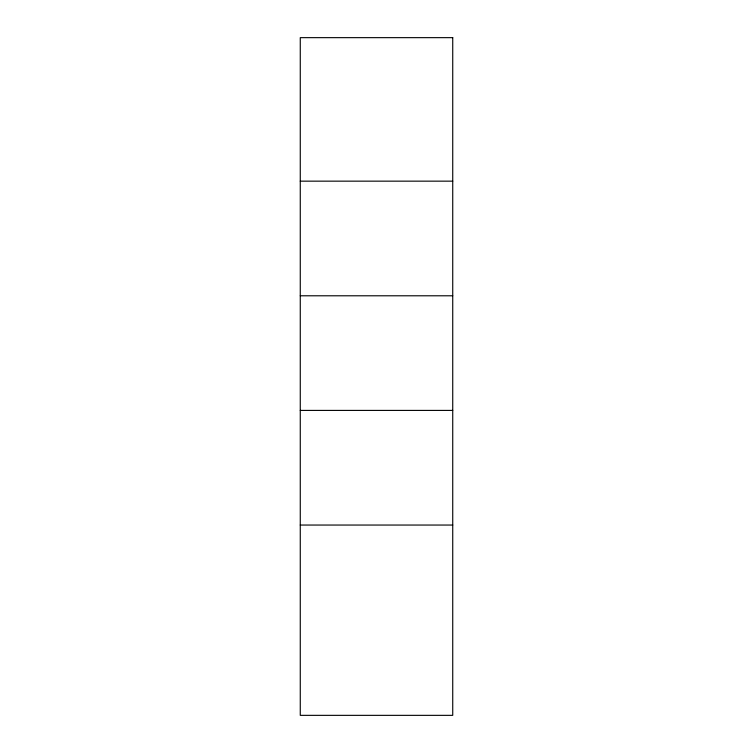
<?xml version="1.0" encoding="UTF-8"?>
<svg xmlns="http://www.w3.org/2000/svg" width="753" height="753" viewBox="0 0 753 753"><rect width="100%" height="100%" fill="white"/><g stroke="black" fill="none" stroke-linecap="round" stroke-linejoin="round"><path stroke-width="1.13" d="M300.268 181.153L452.732 181.153M300.268 295.788L452.732 295.788M300.268 410.413L452.732 410.413M300.268 525.048L452.732 525.048M452.732 37.65L300.268 37.65L300.268 715.35L452.732 715.35L452.732 37.65"/></g></svg>
